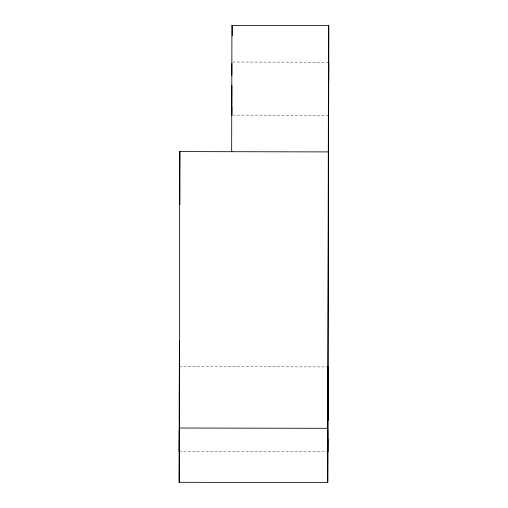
<?xml version="1.0" encoding="UTF-8"?>
<svg xmlns="http://www.w3.org/2000/svg" width="508" height="508" viewBox="0 0 508 508"><rect width="100%" height="100%" fill="white"/><g stroke="black" fill="none" stroke-linecap="round" stroke-linejoin="round"><path stroke-width="0.38" stroke-dasharray="2.54 1.91" d="M232.708 62.02L328.708 62.23M232.816 115.106L328.6 115.297M179.413 366.624L327.203 366.916M179.241 451.523L327.031 451.822"/><path stroke-width="0.76" d="M179.235 430.295L179.241 451.523L179.33 430.301M327.819 430.594L327.825 451.822L327.882 439.395M328.384 102.006L328.39 115.278L328.441 102.013M328.6 102.025L328.6 115.297L328.397 95.612M328.593 151.917L179.667 151.587L179.178 482.302L327.762 482.6L328.847 25.622L328.498 25.59L327.762 482.6M179.254 420.059L179.413 366.624L179.299 398.082M179.356 420.065L179.4 398.088M179.578 340.912L179.178 482.302M179.889 204.686L180.016 151.619L179.667 151.587M231.858 75.286L231.902 63.589M328.847 25.622L231.921 25.4L231.667 151.695L232.016 151.721M231.902 85.503L231.807 115.087L231.851 107.315M232.251 35.687L232.27 25.425L231.921 25.4M327.831 420.351L327.99 366.922L327.876 398.38M328.473 88.748L328.492 62.211L328.657 102.032M328.638 81.896L328.708 62.23L328.701 81.896M327.939 420.364L327.978 398.386M179.197 428.022L327.781 428.314"/></g></svg>
